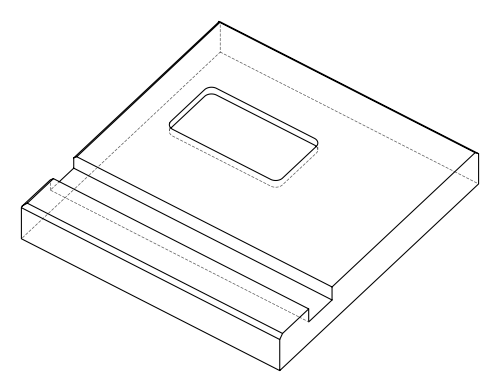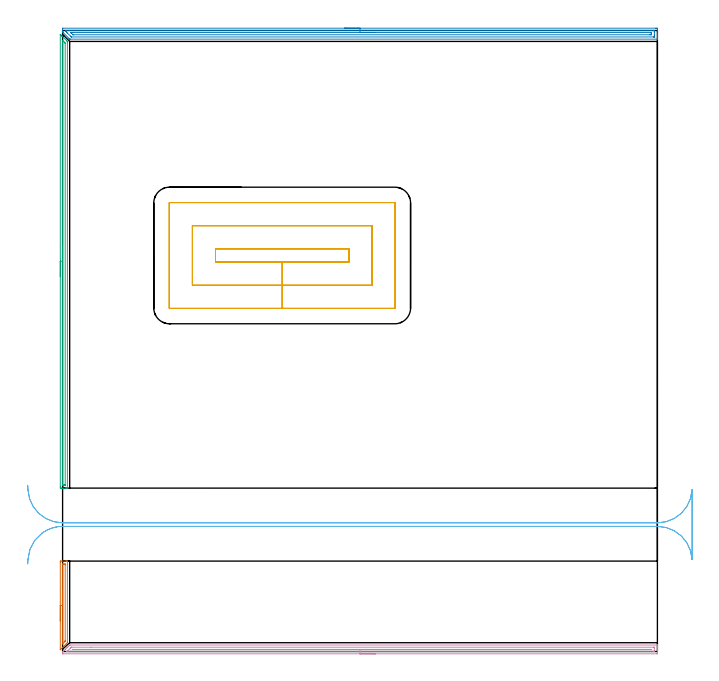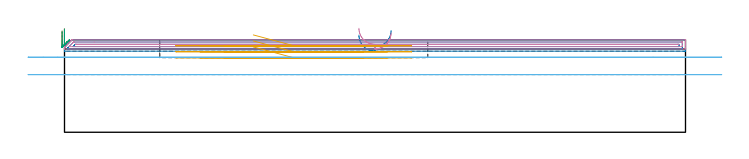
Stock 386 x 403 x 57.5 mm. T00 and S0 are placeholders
(PLAN: 6 operations, 2 tool changes, 35.3 min)
(1 AREA_MILL | FG_CHAMFER_SURFACE | UGT0205_001 | 1.06 min | 653 mm3)
(2 AREA_MILL_1 | FG_CHAMFER_SURFACE_1 | UGT0205_001 | 9.42 min | 9730 mm3)
(3 AREA_MILL_2 | FG_CHAMFER_SURFACE_2 | UGT0205_001 | 4.85 min | 3114 mm3)
(4 AREA_MILL_3 | FG_CHAMFER_SURFACE_3 | UGT0205_001 | 9.36 min | 6227 mm3)
(5 MILL_RECTANGULAR_POCKET | POCKET_RECTANGULAR_STRAIGHT | UGT0201_104 | Follow Part, ap 5, ae 75% | 6.09 min | 164362 mm3)
(6 MILL_RECTANGULAR_SLOT | SLOT_RECTANGULAR | UGT0201_009 | Follow Part, ap 11.25, ae 75% | 4.54 min | 396147 mm3)
(TOOL UGT0205_001 | Chamfer Mill 20 x 3 x 45 deg. | D20 FL50 Z2)
(TOOL UGT0201_104 | End Mill 20 mm | D20 FL22 Z2)
(TOOL UGT0201_009 | End Mill 45 mm | D45 FL63 Z6)
(OP 1 AREA_MILL)
G17 G21 G94 G90
T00 M6
G54
G17 G0 G90 X-1.5 Y19.9 S1061 M3
G43 Z67.5 H0
Z62.9
G94 G1 Y19.938 Z62.028 F250.
Y20.052 Z61.163
Y20.241 Z60.312
Y20.503 Z59.48
Y20.837 Z58.674
Y21.24 Z57.9
Y21.708 Z57.164
Y22.24 Z56.472
Y22.829 Z55.829
Y23.472 Z55.24
Y24.164 Z54.708
Y24.9 Z54.24
Y25.674 Z53.837
Y26.48 Z53.503
Y27.312 Z53.241
Y28.164 Z53.052
Y29.028 Z52.938
Y29.9 Z52.9
Y57.706
X-1.499 Y58.069 Z52.901
X-1.494 Y58.594 Z52.903
X-1.491 Y58.692 Z52.905
X-0.974 Y58.7 Z53.422
X1.687 Z56.082
X2.415 Z56.815
X2.668 Z57.067
X3.067 Y58.693 Z57.459
X3.097 Y58.69 Z57.488
X3.1 Y58.516 Z57.5
Y6.202
X3.101 Y5.705 Z57.481
X3.029 Y5.628 Z57.427
X2.261 Y4.861 Z56.661
X1.982 Y4.58 Z56.377
X1.29 Y3.89 Z55.689
X0.921 Y3.519 Z55.317
X0.372 Y2.972 Z54.772
X0.027 Y2.625 Z54.423
X-0.545 Y2.055 Z53.855
X-1.316 Y1.284 Z53.082
X-1.417 Y1.186 Z52.981
X-1.492 Y1.116 Z52.906
X-1.498 Y1.243 Z52.902
X-1.499 Y1.284 Z52.901
X-1.5 Y29.9 Z52.9
X-0.086 Z54.314
X-0.085 Y56.504 Z54.315
X-0.084 Y56.616 Z54.316
X-0.081 Y56.67 Z54.319
X-0.08 Y56.69 Z54.32
X-0.031 Y56.691 Z54.369
X0.386 Y56.699 Z54.786
X0.8 Y56.7 Z55.2
X1.272 Z55.672
X1.542 Y56.696 Z55.942
X1.662 Y56.691 Z56.062
X1.679 Y56.689 Z56.079
X1.681 Y56.67 Z56.081
X1.684 Y56.615 Z56.084
X1.685 Y56.504 Z56.085
X1.686 Y56.282 Z56.086
Y7.097
X1.683 Y6.873 Z56.083
X1.68 Y6.762 Z56.08
X1.678 Y6.739 Z56.078
X1.662 Y6.719 Z56.062
X1.628 Y6.681 Z56.028
X1.42 Y6.471 Z55.82
X1.152 Y6.202 Z55.552
X0.084 Y5.135 Z54.484
X-0.023 Y5.034 Z54.377
X-0.058 Y5.004 Z54.342
X-0.079 Y4.991 Z54.321
X-0.081 Y5.086 Z54.319
X-0.086 Y5.307 Z54.314
Y29.9
Y30.772 Z54.352
Y31.636 Z54.466
Y32.488 Z54.655
Y33.32 Z54.917
Y34.126 Z55.251
Y34.9 Z55.654
Y35.636 Z56.123
Y36.328 Z56.654
Y36.971 Z57.243
Y37.56 Z57.886
Y38.092 Z58.578
Y38.56 Z59.314
Y38.963 Z60.088
Y39.297 Z60.894
Y39.559 Z61.726
Y39.748 Z62.578
Y39.862 Z63.443
Y39.9 Z64.314
G0 Z67.5
M5
M2
(OP 2 AREA_MILL_1)
G17 G21 G94 G90
T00 M6
G54
G17 G0 G90 X183. Y404.5 S1061 M3
G43 Z67.5 H0
Z60.4
G94 G1 X183.038 Z59.528 F250.
X183.152 Z58.663
X183.341 Z57.812
X183.603 Z56.98
X183.937 Z56.174
X184.34 Z55.4
X184.809 Z54.664
X185.34 Z53.972
X185.929 Z53.329
X186.572 Z52.74
X187.264 Z52.208
X188. Z51.74
X188.774 Z51.337
X189.58 Z51.003
X190.412 Z50.741
X191.264 Z50.552
X192.128 Z50.438
X193. Z50.4
X384.923
X385.39 Y404.499 Z50.401
X385.852 Y404.494 Z50.403
X385.991 Y404.491 Z50.406
X386. Y404.038 Z50.859
Y400.509 Z54.385
Y399.95 Z54.947
Y399.627 Z55.269
Y399.067 Z55.829
Y398.744 Z56.15
Y398.099 Z56.801
Y397.738 Z57.161
X385.993 Y397.407 Z57.483
X385.992 Y397.402 Z57.488
X385.838 Y397.4 Z57.5
X5.073
X4.599 Y397.407 Z57.493
X4.57 Y397.43 Z57.47
X4.137 Y397.862 Z57.035
X0.312 Y401.687 Z53.212
X0.166 Y401.832 Z53.064
X0.015 Y401.987 Z52.911
X0.002 Y402.006 Z52.891
X0. Y402.053 Z52.846
Y402.064 Z52.835
Y403.156 Z51.739
Y404.36 Z50.537
X0.003 Y404.491 Z50.405
X0.163 Y404.5 Z50.4
X193.
Y403.086 Z51.814
X383.605 Y403.085 Z51.815
X383.677
X383.977 Y403.079 Z51.821
X383.99 Y402.982 Z51.918
X383.997 Y402.768 Z52.132
X383.999 Y402.273 Z52.627
X384. Y401.883 Z53.017
Y400.118 Z54.782
X383.999 Y399.627 Z55.273
X383.998 Y399.238 Z55.662
X383.99 Y398.847 Z56.053
X383.982 Y398.82 Z56.08
X383.963 Y398.819 Z56.081
X383.913 Y398.816 Z56.084
X383.81 Y398.815 Z56.085
X383.605 Y398.814 Z56.086
X5.895 Y398.815 Z56.085
X5.691 Y398.819 Z56.081
X5.644 Y398.821 Z56.079
X5.511 Y398.948 Z55.952
X5.333 Y399.12 Z55.78
X5.074 Y399.376 Z55.524
X3.059 Y401.391 Z53.509
X2.395 Y402.058 Z52.842
X2.188 Y402.273 Z52.627
X2.01 Y402.471 Z52.429
X2.005 Y402.659 Z52.241
X2.01 Y403.054 Z51.846
X2.018 Y403.08 Z51.82
X2.037 Y403.082 Z51.818
X2.087 Y403.084 Z51.816
X2.19 Y403.085 Z51.815
X2.395 Y403.086 Z51.814
X193.
Y401.672 Z53.228
X381.536 Y401.671 Z53.229
X381.819 Y401.67 Z53.23
X381.913 Y401.668 Z53.232
X381.98 Y401.665 Z53.235
X381.99 Y401.569 Z53.331
X381.996 Y401.391 Z53.509
X381.999 Y401.213 Z53.687
X382. Y400.509 Z54.391
X381.998 Y400.332 Z54.568
X381.993 Y400.271 Z54.629
X381.987 Y400.235 Z54.665
X381.96 Y400.233 Z54.667
X381.819 Y400.231 Z54.669
X381.21 Y400.229 Z54.671
X380.926 Y400.228 Z54.672
X7.143 Y400.229 Z54.671
X6.859 Y400.23 Z54.67
X6.765 Y400.232 Z54.668
X6.693 Y400.235 Z54.665
X6.631 Y400.28 Z54.62
X6.395 Y400.509 Z54.391
X5.966 Y400.933 Z53.967
X5.51 Y401.391 Z53.509
X5.362 Y401.544 Z53.356
X5.256 Y401.655 Z53.245
X5.399 Y401.665 Z53.235
X5.685 Y401.669 Z53.231
X5.966 Y401.671 Z53.229
X6.575 Y401.672 Z53.228
X193.
X193.872 Z53.266
X194.737 Z53.38
X195.588 Z53.569
X196.42 Z53.831
X197.226 Z54.165
X198. Z54.568
X198.736 Z55.037
X199.428 Z55.568
X200.071 Z56.157
X200.66 Z56.801
X201.192 Z57.493
X201.66 Z58.228
X202.063 Z59.002
X202.397 Z59.808
X202.659 Z60.64
X202.848 Z61.492
X202.962 Z62.357
X203. Z63.228
G0 Z67.5
M5
M2
(OP 3 AREA_MILL_2)
G17 G21 G94 G90
T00 M6
G54
G17 G0 G90 X-1.5 Y243.25 S1061 M3
G43 Z67.5 H0
Z62.9
G94 G1 Y243.288 Z62.028 F250.
Y243.402 Z61.163
Y243.591 Z60.312
Y243.853 Z59.48
Y244.187 Z58.674
Y244.59 Z57.9
Y245.059 Z57.164
Y245.59 Z56.472
Y246.179 Z55.829
Y246.822 Z55.24
Y247.514 Z54.708
Y248.25 Z54.24
Y249.024 Z53.837
Y249.83 Z53.503
Y250.662 Z53.241
Y251.514 Z53.052
Y252.378 Z52.938
Y253.25 Z52.9
Y400.226
X-1.495 Y400.468 Z52.904
X-1.493 Y400.481 Z52.906
X-1.468 Y400.468 Z52.931
X-1.268 Y400.268 Z53.132
X-1.17 Y400.17 Z53.229
X-0.974 Y399.976 Z53.422
X-0.872 Y399.872 Z53.527
X-0.78 Y399.78 Z53.619
X-0.678 Y399.68 Z53.718
X-0.574 Y399.574 Z53.825
X-0.487 Y399.487 Z53.913
X-0.382 Y399.384 Z54.014
X-0.276 Y399.276 Z54.123
X-0.194 Y399.194 Z54.206
X-0.087 Y399.089 Z54.309
X2.574 Y396.428 Z56.97
X2.704 Y396.296 Z57.103
X3.017 Y395.984 Z57.415
X3.03 Y395.97 Z57.428
X3.101 Y395.895 Z57.481
X3.1 Y395.402 Z57.5
Y106.181
X3.097 Y106.01 Z57.488
X3.068 Y106.007 Z57.459
X2.674 Y106. Z57.074
X2.404 Z56.803
X1.687 Z56.082
X0.442 Z54.839
X-0.087 Z54.308
X-0.709 Z53.686
X-0.974 Y106.001 Z53.422
X-1.219 Y106.003 Z53.177
X-1.491 Y106.008 Z52.905
X-1.494 Y106.103 Z52.903
X-1.499 Y106.628 Z52.901
X-1.5 Y107.158 Z52.9
Y253.25
X-0.086 Z54.314
Y396.295
X-0.082 Y396.518 Z54.318
X-0.079 Y396.612 Z54.321
X-0.024 Y396.565 Z54.376
X0.043 Y396.503 Z54.443
X0.254 Y396.296 Z54.654
X0.8 Y395.75 Z55.2
X1.146 Y395.402 Z55.546
X1.498 Y395.04 Z55.898
X1.679 Y394.839 Z56.079
X1.682 Y394.732 Z56.082
X1.686 Y394.509 Z56.086
X1.685 Y108.193 Z56.085
X1.682 Y108.081 Z56.082
X1.679 Y108.028 Z56.079
X1.675 Y108.01 Z56.075
X1.624 Y108.008 Z56.024
X1.211 Y108.001 Z55.611
X0.8 Y108. Z55.2
X0.325 Z54.725
X0.057 Y108.003 Z54.457
X-0.059 Y108.007 Z54.341
X-0.077 Y108.01 Z54.323
X-0.08 Y108.027 Z54.32
X-0.084 Y108.081 Z54.316
X-0.085 Y108.192 Z54.315
X-0.086 Y253.25 Z54.314
Y254.122 Z54.352
Y254.987 Z54.466
Y255.838 Z54.655
Y256.67 Z54.917
Y257.476 Z55.251
Y258.25 Z55.654
Y258.986 Z56.123
Y259.678 Z56.654
Y260.321 Z57.243
Y260.91 Z57.886
Y261.442 Z58.578
Y261.91 Z59.314
Y262.313 Z60.088
Y262.647 Z60.894
Y262.909 Z61.726
Y263.098 Z62.578
Y263.212 Z63.443
Y263.25 Z64.314
G0 Z67.5
M5
M2
(OP 4 AREA_MILL_3)
G17 G21 G94 G90
T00 M6
G54
G17 G0 G90 X203. Y-1.5 S1061 M3
G43 Z67.5 H0
Z61.8
G94 G1 X202.962 Z60.928 F250.
X202.848 Z60.064
X202.659 Z59.212
X202.397 Z58.38
X202.063 Z57.574
X201.66 Z56.8
X201.192 Z56.064
X200.66 Z55.372
X200.071 Z54.729
X199.428 Z54.14
X198.736 Z53.608
X198. Z53.14
X197.226 Z52.737
X196.42 Z52.403
X195.588 Z52.141
X194.736 Z51.952
X193.872 Z51.838
X193. Z51.8
X0.163
X0.094 Y-1.497 Z51.803
X0.01 Y-1.492 Z51.805
X0. Y-1.123 Z52.177
Y-0.883 Z52.416
Y-0.763 Z52.536
X0.008 Y-0.437 Z52.863
X0.01 Y-0.402 Z52.897
X0.163 Y-0.236 Z53.063
X1.056 Y0.657 Z53.956
X1.949 Y1.549 Z54.848
X2.842 Y2.442 Z55.741
X3.734 Y3.335 Z56.634
X4.448 Y4.048 Z57.347
X4.605 Y4.198 Z57.488
X5.074 Y4.2 Z57.5
X385.837
X385.99 Y4.197 Z57.488
X385.993 Y4.14 Z57.432
X386. Y3.748 Z57.048
Y3.344 Z56.643
Y2.69 Z55.985
Y1.47 Z54.767
Y0.903 Z54.198
Y-0.883 Z52.413
X385.997 Y-1.49 Z51.806
X385.994 Y-1.492 Z51.804
X385.39 Y-1.5 Z51.8
X193.
Y-0.086 Z53.214
X3.192 Y-0.085 Z53.215
X3.001 Y-0.084 Z53.216
X2.873 Y-0.082 Z53.218
X2.787 Y-0.079 Z53.221
X2.797 Y-0.064 Z53.236
X2.865 Y0.01 Z53.31
X3.074 Y0.224 Z53.524
X5.074 Y2.224 Z55.524
X5.307 Y2.456 Z55.756
X5.547 Y2.69 Z55.99
X5.63 Y2.769 Z56.069
X5.776 Y2.779 Z56.079
X5.873 Y2.784 Z56.084
X5.966 Y2.785 Z56.085
X18.453 Y2.786 Z56.086
X383.605 Y2.785 Z56.085
X383.7 Y2.784 Z56.084
X383.891 Y2.779 Z56.079
X383.991 Y2.774 Z56.074
X383.994 Y2.746 Z56.046
X383.996 Y2.69 Z55.99
X384. Y2.295 Z55.595
X383.998 Y0.51 Z53.81
X383.99 Y0.01 Z53.31
X383.979 Y-0.079 Z53.221
X383.796 Y-0.083 Z53.217
X383.7 Y-0.085 Z53.215
X193. Y-0.086 Z53.214
Y1.328 Z54.628
X7.326 Y1.329 Z54.629
X6.902 Y1.332 Z54.632
X6.859 Y1.335 Z54.635
X6.71 Y1.351 Z54.651
X6.817 Y1.364 Z54.664
X6.859 Y1.367 Z54.667
X7.284 Y1.371 Z54.671
X7.327
X381.394
X381.819 Y1.364 Z54.664
X381.948 Y1.349 Z54.649
X381.861 Y1.335 Z54.635
X381.819 Y1.333 Z54.633
X381.393 Y1.329 Z54.629
X380.969 Y1.328 Z54.628
X193.
X192.128 Z54.667
X191.264 Z54.78
X190.412 Z54.969
X189.58 Z55.232
X188.774 Z55.565
X188. Z55.968
X187.264 Z56.437
X186.572 Z56.968
X185.929 Z57.557
X185.34 Z58.201
X184.808 Z58.893
X184.34 Z59.628
X183.937 Z60.402
X183.603 Z61.208
X183.341 Z62.04
X183.152 Z62.892
X183.038 Z63.757
X183. Z64.628
G0 Z67.5
M5
M2
(OP 5 MILL_RECTANGULAR_POCKET)
G17 G21 G94 G90
T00 M6
G54
G17 G0 G90 X117.371 Y252.7 S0 M3
G43 Z67.5 H0
Z60.5
G94 G1 X142.5 Z53.767 F250.
X185.8 F500.
Y261.3
X99.2
Y252.7
X142.5
Y237.7
X200.8
Y276.3
X84.2
Y237.7
X142.5
Y222.7
X215.6
G3 X215.8 Y222.9 R0.2
G1 Y291.1
G3 X215.6 Y291.3 R0.2
G1 X69.4
G3 X69.2 Y291.1 R0.2
G1 Y222.9
G3 X69.4 Y222.7 R0.2
G1 X142.5
X143.5
G0 X117.371 Y252.7 Z56.767
G1 X142.5 Z50.033 F250.
X185.8 F500.
Y261.3
X99.2
Y252.7
X142.5
Y237.7
X200.8
Y276.3
X84.2
Y237.7
X142.5
Y222.7
X215.6
G3 X215.8 Y222.9 R0.2
G1 Y291.1
G3 X215.6 Y291.3 R0.2
G1 X69.4
G3 X69.2 Y291.1 R0.2
G1 Y222.9
G3 X69.4 Y222.7 R0.2
G1 X142.5
X143.5
G0 X117.371 Y252.7 Z53.033
G1 X142.5 Z46.3 F250.
X185.8 F500.
Y261.3
X99.2
Y252.7
X142.5
Y237.7
X200.8
Y276.3
X84.2
Y237.7
X142.5
Y222.7
X215.6
G3 X215.8 Y222.9 R0.2
G1 Y291.1
G3 X215.6 Y291.3 R0.2
G1 X69.4
G3 X69.2 Y291.1 R0.2
G1 Y222.9
G3 X69.4 Y222.7 R0.2
G1 X142.5
X143.5
G0 Z67.5
M5
M2
(OP 6 MILL_RECTANGULAR_SLOT)
G17 G21 G94 G90
T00 M6
G54
G17 G0 G90 X-22.625 Y56.866 S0 M3
G43 Z67.5 H0
Z46.65
G94 G1 X-22.47 Y59.862 F250.
G2 X-13.261 Y76.877 R22.5 F500.
X-4.157 Y80.813 R22.5 F419.
X0. Y81.2 R22.5 F347.
G1 X365.819
X386. F500.
G2 X408.47 Y59.861 R22.5
G1 X408.5
Y104.839
X408.47
G2 X386. Y83.5 R22.5
G1 X0.
G2 X-22.47 Y104.839 R22.5
G1 X-22.625 Y107.835 F250.
G0 Y56.866 Z35.8
G1 X-22.47 Y59.862
G2 X-13.261 Y76.877 R22.5 F500.
X-4.157 Y80.813 R22.5 F418.
X0. Y81.2 R22.5 F346.
G1 X365.819
X386. F500.
G2 X408.47 Y59.861 R22.5
G1 X408.5
Y104.839
X408.47
G2 X386. Y83.5 R22.5
G1 X0.
G2 X-22.47 Y104.839 R22.5
G1 X-22.625 Y107.835 F250.
G0 Z67.5
M5
M2
